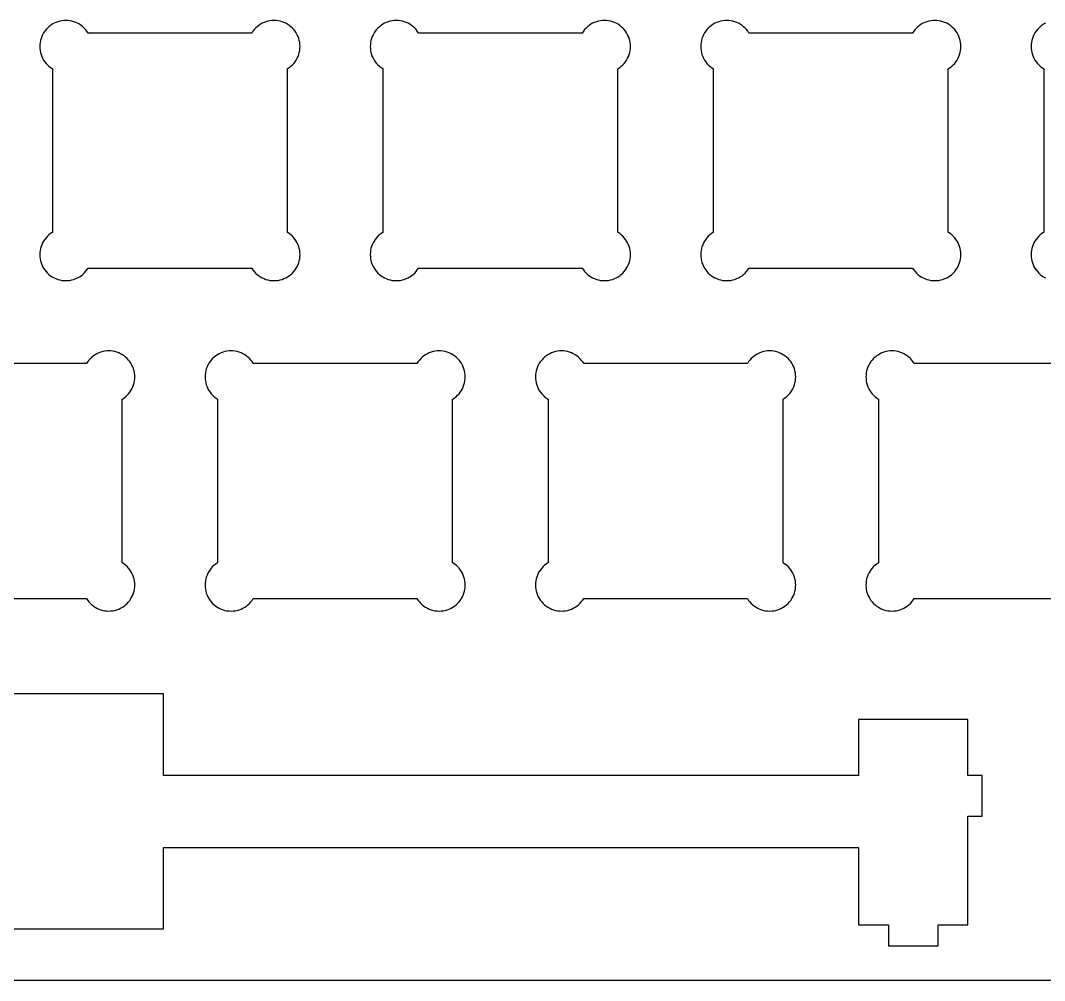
# Model space of a CAD drawing. Extents: x 0 to 305, y 0 to 115.
# Drawn here: x 129.7 to 188.8, y 0.2 to 55.6 of the extents above; entities that cross this region are included whole.
import ezdxf

# ---------------------------------------------------------------- set-up
doc = ezdxf.new("R2010")
doc.units = 0
doc.layers.get('0').update_dxf_attribs({"linetype": 'CONTINUOUS'})

msp = doc.modelspace()

# ---------------------------------------------------------------- linework, layer by layer
at = {"color": 0}
for p, q in [((131.892, 55.5142), (131.782, 55.4743)), ((132.006, 55.5459), (131.892, 55.5142)), ((132.121, 55.5681), (132.006, 55.5459)), ((132.238, 55.5833), (132.121, 55.5681)), ((132.357, 55.5872), (132.238, 55.5833)), ((132.474, 55.5833), (132.357, 55.5872)), ((132.591, 55.5681), (132.474, 55.5833)), ((132.707, 55.5459), (132.591, 55.5681)), ((132.819, 55.5142), (132.707, 55.5459)), ((132.93, 55.4743), (132.819, 55.5142)), ((143.892, 55.5142), (143.782, 55.4743)), ((144.006, 55.5459), (143.892, 55.5142)), ((144.121, 55.5681), (144.006, 55.5459)), ((144.238, 55.5833), (144.121, 55.5681)), ((144.356, 55.5872), (144.238, 55.5833)), ((144.473, 55.5833), (144.356, 55.5872)), ((144.591, 55.5681), (144.473, 55.5833)), ((144.706, 55.5459), (144.591, 55.5681)), ((144.82, 55.5142), (144.706, 55.5459)), ((144.93, 55.4743), (144.82, 55.5142)), ((150.942, 55.5142), (150.832, 55.4743)), ((151.056, 55.5459), (150.942, 55.5142)), ((151.171, 55.5681), (151.056, 55.5459)), ((151.288, 55.5833), (151.171, 55.5681)), ((151.407, 55.5872), (151.288, 55.5833)), ((151.524, 55.5833), (151.407, 55.5872)), ((151.641, 55.5681), (151.524, 55.5833)), ((151.757, 55.5459), (151.641, 55.5681)), ((151.869, 55.5142), (151.757, 55.5459)), ((151.98, 55.4743), (151.869, 55.5142)), ((162.942, 55.5142), (162.832, 55.4743)), ((163.056, 55.5459), (162.942, 55.5142)), ((163.171, 55.5681), (163.056, 55.5459)), ((163.288, 55.5833), (163.171, 55.5681)), ((163.406, 55.5872), (163.288, 55.5833)), ((163.523, 55.5833), (163.406, 55.5872)), ((163.641, 55.5681), (163.523, 55.5833)), ((163.756, 55.5459), (163.641, 55.5681)), ((163.87, 55.5142), (163.756, 55.5459)), ((163.98, 55.4743), (163.87, 55.5142)), ((169.992, 55.5142), (169.882, 55.4743)), ((170.106, 55.5459), (169.992, 55.5142)), ((170.221, 55.5681), (170.106, 55.5459)), ((170.338, 55.5833), (170.221, 55.5681)), ((170.457, 55.5872), (170.338, 55.5833)), ((170.574, 55.5833), (170.457, 55.5872)), ((170.691, 55.5681), (170.574, 55.5833)), ((170.807, 55.5459), (170.691, 55.5681)), ((170.919, 55.5142), (170.807, 55.5459)), ((171.03, 55.4743), (170.919, 55.5142)), ((181.992, 55.5142), (181.882, 55.4743)), ((182.106, 55.5459), (181.992, 55.5142)), ((182.221, 55.5681), (182.106, 55.5459)), ((182.338, 55.5833), (182.221, 55.5681)), ((182.456, 55.5872), (182.338, 55.5833)), ((182.573, 55.5833), (182.456, 55.5872)), ((182.691, 55.5681), (182.573, 55.5833)), ((182.806, 55.5459), (182.691, 55.5681)), ((182.92, 55.5142), (182.806, 55.5459)), ((183.03, 55.4743), (182.92, 55.5142)), ((131.142, 54.9684), (131.076, 54.8707)), ((131.215, 55.0623), (131.142, 54.9684)), ((131.295, 55.1476), (131.215, 55.0623)), ((131.382, 55.2277), (131.295, 55.1476)), ((131.475, 55.3007), (131.382, 55.2277)), ((131.572, 55.3667), (131.475, 55.3007)), ((131.674, 55.4232), (131.572, 55.3667)), ((131.782, 55.4743), (131.674, 55.4232)), ((133.037, 55.4232), (132.93, 55.4743)), ((133.14, 55.3667), (133.037, 55.4232)), ((133.239, 55.3007), (133.14, 55.3667)), ((133.329, 55.2277), (133.239, 55.3007)), ((133.417, 55.1476), (133.329, 55.2277)), ((133.497, 55.0623), (133.417, 55.1476)), ((133.569, 54.9684), (133.497, 55.0623)), ((133.639, 54.864), (133.569, 54.9684)), ((143.142, 54.9684), (143.072, 54.864)), ((143.215, 55.0623), (143.142, 54.9684)), ((143.295, 55.1476), (143.215, 55.0623)), ((143.382, 55.2277), (143.295, 55.1476)), ((143.474, 55.3007), (143.382, 55.2277)), ((143.572, 55.3667), (143.474, 55.3007)), ((143.674, 55.4232), (143.572, 55.3667)), ((143.782, 55.4743), (143.674, 55.4232)), ((145.037, 55.4232), (144.93, 55.4743)), ((145.141, 55.3667), (145.037, 55.4232)), ((145.238, 55.3007), (145.141, 55.3667)), ((145.329, 55.2277), (145.238, 55.3007)), ((145.417, 55.1476), (145.329, 55.2277)), ((145.498, 55.0623), (145.417, 55.1476)), ((145.569, 54.9684), (145.498, 55.0623)), ((145.635, 54.8707), (145.569, 54.9684)), ((150.192, 54.9684), (150.126, 54.8707)), ((150.265, 55.0623), (150.192, 54.9684)), ((150.345, 55.1476), (150.265, 55.0623)), ((150.432, 55.2277), (150.345, 55.1476)), ((150.525, 55.3007), (150.432, 55.2277)), ((150.622, 55.3667), (150.525, 55.3007)), ((150.724, 55.4232), (150.622, 55.3667)), ((150.832, 55.4743), (150.724, 55.4232)), ((152.087, 55.4232), (151.98, 55.4743)), ((152.19, 55.3667), (152.087, 55.4232)), ((152.289, 55.3007), (152.19, 55.3667)), ((152.379, 55.2277), (152.289, 55.3007)), ((152.467, 55.1476), (152.379, 55.2277)), ((152.547, 55.0623), (152.467, 55.1476)), ((152.619, 54.9684), (152.547, 55.0623)), ((152.689, 54.864), (152.619, 54.9684)), ((162.192, 54.9684), (162.122, 54.864)), ((162.265, 55.0623), (162.192, 54.9684)), ((162.345, 55.1476), (162.265, 55.0623)), ((162.432, 55.2277), (162.345, 55.1476)), ((162.524, 55.3007), (162.432, 55.2277)), ((162.622, 55.3667), (162.524, 55.3007)), ((162.724, 55.4232), (162.622, 55.3667)), ((162.832, 55.4743), (162.724, 55.4232)), ((164.087, 55.4232), (163.98, 55.4743)), ((164.191, 55.3667), (164.087, 55.4232)), ((164.288, 55.3007), (164.191, 55.3667)), ((164.379, 55.2277), (164.288, 55.3007)), ((164.467, 55.1476), (164.379, 55.2277)), ((164.548, 55.0623), (164.467, 55.1476)), ((164.619, 54.9684), (164.548, 55.0623)), ((164.685, 54.8707), (164.619, 54.9684)), ((169.242, 54.9684), (169.176, 54.8707)), ((169.315, 55.0623), (169.242, 54.9684)), ((169.395, 55.1476), (169.315, 55.0623)), ((169.482, 55.2277), (169.395, 55.1476)), ((169.575, 55.3007), (169.482, 55.2277)), ((169.672, 55.3667), (169.575, 55.3007)), ((169.774, 55.4232), (169.672, 55.3667)), ((169.882, 55.4743), (169.774, 55.4232)), ((171.137, 55.4232), (171.03, 55.4743)), ((171.24, 55.3667), (171.137, 55.4232)), ((171.339, 55.3007), (171.24, 55.3667)), ((171.429, 55.2277), (171.339, 55.3007)), ((171.517, 55.1476), (171.429, 55.2277)), ((171.597, 55.0623), (171.517, 55.1476)), ((171.669, 54.9684), (171.597, 55.0623)), ((171.739, 54.864), (171.669, 54.9684)), ((181.242, 54.9684), (181.172, 54.864)), ((181.315, 55.0623), (181.242, 54.9684)), ((181.395, 55.1476), (181.315, 55.0623)), ((181.482, 55.2277), (181.395, 55.1476)), ((181.574, 55.3007), (181.482, 55.2277)), ((181.672, 55.3667), (181.574, 55.3007)), ((181.774, 55.4232), (181.672, 55.3667)), ((181.882, 55.4743), (181.774, 55.4232)), ((183.137, 55.4232), (183.03, 55.4743)), ((183.241, 55.3667), (183.137, 55.4232)), ((183.338, 55.3007), (183.241, 55.3667)), ((183.429, 55.2277), (183.338, 55.3007)), ((183.517, 55.1476), (183.429, 55.2277)), ((183.598, 55.0623), (183.517, 55.1476)), ((183.669, 54.9684), (183.598, 55.0623)), ((183.735, 54.8707), (183.669, 54.9684)), ((188.292, 54.9684), (188.226, 54.8707)), ((188.365, 55.0623), (188.292, 54.9684)), ((188.445, 55.1476), (188.365, 55.0623)), ((188.532, 55.2277), (188.445, 55.1476)), ((188.625, 55.3007), (188.532, 55.2277)), ((188.722, 55.3667), (188.625, 55.3007)), ((188.824, 55.4232), (188.722, 55.3667)), ((130.874, 54.3221), (130.861, 54.205)), ((130.897, 54.4382), (130.874, 54.3221)), ((130.929, 54.5511), (130.897, 54.4382)), ((130.97, 54.6612), (130.929, 54.5511)), ((131.018, 54.7688), (130.97, 54.6612)), ((131.076, 54.8707), (131.018, 54.7688)), ((143.072, 54.864), (133.639, 54.864)), ((145.692, 54.7688), (145.635, 54.8707)), ((145.741, 54.6612), (145.692, 54.7688)), ((145.783, 54.5511), (145.741, 54.6612)), ((145.814, 54.4382), (145.783, 54.5511)), ((145.837, 54.3221), (145.814, 54.4382)), ((145.852, 54.205), (145.837, 54.3221)), ((149.924, 54.3221), (149.911, 54.205)), ((149.947, 54.4382), (149.924, 54.3221)), ((149.979, 54.5511), (149.947, 54.4382)), ((150.02, 54.6612), (149.979, 54.5511)), ((150.068, 54.7688), (150.02, 54.6612)), ((150.126, 54.8707), (150.068, 54.7688)), ((162.122, 54.864), (152.689, 54.864)), ((164.742, 54.7688), (164.685, 54.8707)), ((164.791, 54.6612), (164.742, 54.7688)), ((164.833, 54.5511), (164.791, 54.6612)), ((164.864, 54.4382), (164.833, 54.5511)), ((164.887, 54.3221), (164.864, 54.4382)), ((164.902, 54.205), (164.887, 54.3221)), ((168.974, 54.3221), (168.961, 54.205)), ((168.997, 54.4382), (168.974, 54.3221)), ((169.029, 54.5511), (168.997, 54.4382)), ((169.07, 54.6612), (169.029, 54.5511)), ((169.118, 54.7688), (169.07, 54.6612)), ((169.176, 54.8707), (169.118, 54.7688)), ((181.172, 54.864), (171.739, 54.864)), ((183.792, 54.7688), (183.735, 54.8707)), ((183.841, 54.6612), (183.792, 54.7688)), ((183.883, 54.5511), (183.841, 54.6612)), ((183.914, 54.4382), (183.883, 54.5511)), ((183.937, 54.3221), (183.914, 54.4382)), ((183.952, 54.205), (183.937, 54.3221)), ((188.023, 54.3221), (188.011, 54.205)), ((188.047, 54.4382), (188.023, 54.3221)), ((188.079, 54.5511), (188.047, 54.4382)), ((188.12, 54.6612), (188.079, 54.5511)), ((188.168, 54.7688), (188.12, 54.6612)), ((188.226, 54.8707), (188.168, 54.7688)), ((130.861, 54.205), (130.856, 54.0879)), ((130.856, 54.0879), (130.861, 53.9694)), ((130.861, 53.9694), (130.874, 53.8522)), ((130.874, 53.8522), (130.897, 53.7365)), ((130.897, 53.7365), (130.929, 53.6236)), ((145.783, 53.6236), (145.814, 53.7365)), ((145.814, 53.7365), (145.837, 53.8522)), ((145.837, 53.8522), (145.852, 53.9694)), ((145.856, 54.0879), (145.852, 54.205)), ((145.852, 53.9694), (145.856, 54.0879)), ((149.911, 54.205), (149.906, 54.0879)), ((149.906, 54.0879), (149.911, 53.9694)), ((149.911, 53.9694), (149.924, 53.8522)), ((149.924, 53.8522), (149.947, 53.7365)), ((149.947, 53.7365), (149.979, 53.6236)), ((164.833, 53.6236), (164.864, 53.7365)), ((164.864, 53.7365), (164.887, 53.8522)), ((164.887, 53.8522), (164.902, 53.9694)), ((164.906, 54.0879), (164.902, 54.205)), ((164.902, 53.9694), (164.906, 54.0879)), ((168.961, 54.205), (168.956, 54.0879)), ((168.956, 54.0879), (168.961, 53.9694)), ((168.961, 53.9694), (168.974, 53.8522)), ((168.974, 53.8522), (168.997, 53.7365)), ((168.997, 53.7365), (169.029, 53.6236)), ((183.883, 53.6236), (183.914, 53.7365)), ((183.914, 53.7365), (183.937, 53.8522)), ((183.937, 53.8522), (183.952, 53.9694)), ((183.956, 54.0879), (183.952, 54.205)), ((183.952, 53.9694), (183.956, 54.0879)), ((188.011, 54.205), (188.006, 54.0879)), ((188.006, 54.0879), (188.011, 53.9694)), ((188.011, 53.9694), (188.023, 53.8522)), ((188.023, 53.8522), (188.047, 53.7365)), ((188.047, 53.7365), (188.079, 53.6236)), ((130.929, 53.6236), (130.97, 53.5132)), ((130.97, 53.5132), (131.018, 53.4074)), ((131.018, 53.4074), (131.076, 53.304)), ((131.076, 53.304), (131.142, 53.2059)), ((131.142, 53.2059), (131.215, 53.1125)), ((145.498, 53.1125), (145.569, 53.2059)), ((145.569, 53.2059), (145.635, 53.304)), ((145.635, 53.304), (145.692, 53.4074)), ((145.692, 53.4074), (145.741, 53.5132)), ((145.741, 53.5132), (145.783, 53.6236)), ((149.979, 53.6236), (150.02, 53.5132)), ((150.02, 53.5132), (150.068, 53.4074)), ((150.068, 53.4074), (150.126, 53.304)), ((150.126, 53.304), (150.192, 53.2059)), ((150.192, 53.2059), (150.265, 53.1125)), ((164.548, 53.1125), (164.619, 53.2059)), ((164.619, 53.2059), (164.685, 53.304)), ((164.685, 53.304), (164.742, 53.4074)), ((164.742, 53.4074), (164.791, 53.5132)), ((164.791, 53.5132), (164.833, 53.6236)), ((169.029, 53.6236), (169.07, 53.5132)), ((169.07, 53.5132), (169.118, 53.4074)), ((169.118, 53.4074), (169.176, 53.304)), ((169.176, 53.304), (169.242, 53.2059)), ((169.242, 53.2059), (169.315, 53.1125)), ((183.598, 53.1125), (183.669, 53.2059)), ((183.669, 53.2059), (183.735, 53.304)), ((183.735, 53.304), (183.792, 53.4074)), ((183.792, 53.4074), (183.841, 53.5132)), ((183.841, 53.5132), (183.883, 53.6236)), ((188.079, 53.6236), (188.12, 53.5132)), ((188.12, 53.5132), (188.168, 53.4074)), ((188.168, 53.4074), (188.226, 53.304)), ((188.226, 53.304), (188.292, 53.2059)), ((188.292, 53.2059), (188.365, 53.1125)), ((131.215, 53.1125), (131.295, 53.0271)), ((131.295, 53.0271), (131.382, 52.947)), ((131.382, 52.947), (131.475, 52.874)), ((131.475, 52.874), (131.572, 52.8091)), ((131.572, 52.8091), (131.58, 52.8038)), ((131.58, 52.8038), (131.58, 43.3709)), ((145.131, 52.8038), (145.141, 52.8091)), ((145.131, 43.3709), (145.131, 52.8038)), ((145.141, 52.8091), (145.238, 52.874)), ((145.238, 52.874), (145.329, 52.947)), ((145.329, 52.947), (145.417, 53.0271)), ((145.417, 53.0271), (145.498, 53.1125)), ((150.265, 53.1125), (150.345, 53.0271)), ((150.345, 53.0271), (150.432, 52.947)), ((150.432, 52.947), (150.525, 52.874)), ((150.525, 52.874), (150.622, 52.8091)), ((150.622, 52.8091), (150.63, 52.8038)), ((150.63, 52.8038), (150.63, 43.3709)), ((164.181, 52.8038), (164.191, 52.8091)), ((164.181, 43.3709), (164.181, 52.8038)), ((164.191, 52.8091), (164.288, 52.874)), ((164.288, 52.874), (164.379, 52.947)), ((164.379, 52.947), (164.467, 53.0271)), ((164.467, 53.0271), (164.548, 53.1125)), ((169.315, 53.1125), (169.395, 53.0271)), ((169.395, 53.0271), (169.482, 52.947)), ((169.482, 52.947), (169.575, 52.874)), ((169.575, 52.874), (169.672, 52.8091)), ((169.672, 52.8091), (169.68, 52.8038)), ((169.68, 52.8038), (169.68, 43.3709)), ((183.231, 52.8038), (183.241, 52.8091)), ((183.231, 43.3709), (183.231, 52.8038)), ((183.241, 52.8091), (183.338, 52.874)), ((183.338, 52.874), (183.429, 52.947)), ((183.429, 52.947), (183.517, 53.0271)), ((183.517, 53.0271), (183.598, 53.1125)), ((188.365, 53.1125), (188.445, 53.0271)), ((188.445, 53.0271), (188.532, 52.947)), ((188.532, 52.947), (188.625, 52.874)), ((188.625, 52.874), (188.722, 52.8091)), ((188.722, 52.8091), (188.73, 52.8038)), ((188.73, 52.8038), (188.73, 43.3709)), ((131.295, 43.1479), (131.215, 43.0622)), ((131.382, 43.2276), (131.295, 43.1479)), ((131.475, 43.3006), (131.382, 43.2276)), ((131.572, 43.367), (131.475, 43.3006)), ((131.58, 43.3709), (131.572, 43.367)), ((145.141, 43.367), (145.131, 43.3709)), ((145.238, 43.3006), (145.141, 43.367)), ((145.329, 43.2276), (145.238, 43.3006)), ((145.417, 43.1479), (145.329, 43.2276)), ((145.498, 43.0622), (145.417, 43.1479)), ((150.345, 43.1479), (150.265, 43.0622)), ((150.432, 43.2276), (150.345, 43.1479)), ((150.525, 43.3006), (150.432, 43.2276)), ((150.622, 43.367), (150.525, 43.3006)), ((150.63, 43.3709), (150.622, 43.367)), ((164.191, 43.367), (164.181, 43.3709)), ((164.288, 43.3006), (164.191, 43.367)), ((164.379, 43.2276), (164.288, 43.3006)), ((164.467, 43.1479), (164.379, 43.2276)), ((164.548, 43.0622), (164.467, 43.1479)), ((169.395, 43.1479), (169.315, 43.0622)), ((169.482, 43.2276), (169.395, 43.1479)), ((169.575, 43.3006), (169.482, 43.2276)), ((169.672, 43.367), (169.575, 43.3006)), ((169.68, 43.3709), (169.672, 43.367)), ((183.241, 43.367), (183.231, 43.3709)), ((183.338, 43.3006), (183.241, 43.367)), ((183.429, 43.2276), (183.338, 43.3006)), ((183.517, 43.1479), (183.429, 43.2276)), ((183.598, 43.0622), (183.517, 43.1479)), ((188.445, 43.1479), (188.365, 43.0622)), ((188.532, 43.2276), (188.445, 43.1479)), ((188.625, 43.3006), (188.532, 43.2276)), ((188.722, 43.367), (188.625, 43.3006)), ((188.73, 43.3709), (188.722, 43.367)), ((130.929, 42.551), (130.897, 42.4381)), ((130.97, 42.6614), (130.929, 42.551)), ((131.018, 42.7687), (130.97, 42.6614)), ((131.076, 42.8706), (131.018, 42.7687)), ((131.142, 42.9687), (131.076, 42.8706)), ((131.215, 43.0622), (131.142, 42.9687)), ((145.569, 42.9687), (145.498, 43.0622)), ((145.635, 42.8706), (145.569, 42.9687)), ((145.692, 42.7687), (145.635, 42.8706)), ((145.741, 42.6614), (145.692, 42.7687)), ((145.783, 42.551), (145.741, 42.6614)), ((145.814, 42.4381), (145.783, 42.551)), ((149.979, 42.551), (149.947, 42.4381)), ((150.02, 42.6614), (149.979, 42.551)), ((150.068, 42.7687), (150.02, 42.6614)), ((150.126, 42.8706), (150.068, 42.7687)), ((150.192, 42.9687), (150.126, 42.8706)), ((150.265, 43.0622), (150.192, 42.9687)), ((164.619, 42.9687), (164.548, 43.0622)), ((164.685, 42.8706), (164.619, 42.9687)), ((164.742, 42.7687), (164.685, 42.8706)), ((164.791, 42.6614), (164.742, 42.7687)), ((164.833, 42.551), (164.791, 42.6614)), ((164.864, 42.4381), (164.833, 42.551)), ((169.029, 42.551), (168.997, 42.4381)), ((169.07, 42.6614), (169.029, 42.551)), ((169.118, 42.7687), (169.07, 42.6614)), ((169.176, 42.8706), (169.118, 42.7687)), ((169.242, 42.9687), (169.176, 42.8706)), ((169.315, 43.0622), (169.242, 42.9687)), ((183.669, 42.9687), (183.598, 43.0622)), ((183.735, 42.8706), (183.669, 42.9687)), ((183.792, 42.7687), (183.735, 42.8706)), ((183.841, 42.6614), (183.792, 42.7687)), ((183.883, 42.551), (183.841, 42.6614)), ((183.914, 42.4381), (183.883, 42.551)), ((188.079, 42.551), (188.047, 42.4381)), ((188.12, 42.6614), (188.079, 42.551)), ((188.168, 42.7687), (188.12, 42.6614)), ((188.226, 42.8706), (188.168, 42.7687)), ((188.292, 42.9687), (188.226, 42.8706)), ((188.365, 43.0622), (188.292, 42.9687)), ((130.861, 42.2053), (130.856, 42.0882)), ((130.856, 42.0882), (130.861, 41.9696)), ((130.874, 42.3224), (130.861, 42.2053)), ((130.861, 41.9696), (130.874, 41.8525)), ((130.897, 42.4381), (130.874, 42.3224)), ((145.837, 42.3224), (145.814, 42.4381)), ((145.852, 42.2053), (145.837, 42.3224)), ((145.837, 41.8525), (145.852, 41.9696)), ((145.856, 42.0882), (145.852, 42.2053)), ((145.852, 41.9696), (145.856, 42.0882)), ((149.911, 42.2053), (149.906, 42.0882)), ((149.906, 42.0882), (149.911, 41.9696)), ((149.924, 42.3224), (149.911, 42.2053)), ((149.911, 41.9696), (149.924, 41.8525)), ((149.947, 42.4381), (149.924, 42.3224)), ((164.887, 42.3224), (164.864, 42.4381)), ((164.902, 42.2053), (164.887, 42.3224)), ((164.887, 41.8525), (164.902, 41.9696)), ((164.906, 42.0882), (164.902, 42.2053)), ((164.902, 41.9696), (164.906, 42.0882)), ((168.961, 42.2053), (168.956, 42.0882)), ((168.956, 42.0882), (168.961, 41.9696)), ((168.974, 42.3224), (168.961, 42.2053)), ((168.961, 41.9696), (168.974, 41.8525)), ((168.997, 42.4381), (168.974, 42.3224)), ((183.937, 42.3224), (183.914, 42.4381)), ((183.952, 42.2053), (183.937, 42.3224)), ((183.937, 41.8525), (183.952, 41.9696)), ((183.956, 42.0882), (183.952, 42.2053)), ((183.952, 41.9696), (183.956, 42.0882)), ((188.011, 42.2053), (188.006, 42.0882)), ((188.006, 42.0882), (188.011, 41.9696)), ((188.023, 42.3224), (188.011, 42.2053)), ((188.011, 41.9696), (188.023, 41.8525)), ((188.047, 42.4381), (188.023, 42.3224)), ((130.874, 41.8525), (130.897, 41.7368)), ((130.897, 41.7368), (130.929, 41.6235)), ((130.929, 41.6235), (130.97, 41.5135)), ((130.97, 41.5135), (131.018, 41.4073)), ((131.018, 41.4073), (131.076, 41.3039)), ((145.635, 41.3039), (145.692, 41.4073)), ((145.692, 41.4073), (145.741, 41.5135)), ((145.741, 41.5135), (145.783, 41.6235)), ((145.783, 41.6235), (145.814, 41.7368)), ((145.814, 41.7368), (145.837, 41.8525)), ((149.924, 41.8525), (149.947, 41.7368)), ((149.947, 41.7368), (149.979, 41.6235)), ((149.979, 41.6235), (150.02, 41.5135)), ((150.02, 41.5135), (150.068, 41.4073)), ((150.068, 41.4073), (150.126, 41.3039)), ((164.685, 41.3039), (164.742, 41.4073)), ((164.742, 41.4073), (164.791, 41.5135)), ((164.791, 41.5135), (164.833, 41.6235)), ((164.833, 41.6235), (164.864, 41.7368)), ((164.864, 41.7368), (164.887, 41.8525)), ((168.974, 41.8525), (168.997, 41.7368)), ((168.997, 41.7368), (169.029, 41.6235)), ((169.029, 41.6235), (169.07, 41.5135)), ((169.07, 41.5135), (169.118, 41.4073)), ((169.118, 41.4073), (169.176, 41.3039)), ((183.735, 41.3039), (183.792, 41.4073)), ((183.792, 41.4073), (183.841, 41.5135)), ((183.841, 41.5135), (183.883, 41.6235)), ((183.883, 41.6235), (183.914, 41.7368)), ((183.914, 41.7368), (183.937, 41.8525)), ((188.023, 41.8525), (188.047, 41.7368)), ((188.047, 41.7368), (188.079, 41.6235)), ((188.079, 41.6235), (188.12, 41.5135)), ((188.12, 41.5135), (188.168, 41.4073)), ((188.168, 41.4073), (188.226, 41.3039)), ((131.076, 41.3039), (131.142, 41.2062)), ((131.142, 41.2062), (131.215, 41.1124)), ((131.215, 41.1124), (131.295, 41.027)), ((131.295, 41.027), (131.382, 40.9469)), ((131.382, 40.9469), (131.475, 40.8739)), ((131.475, 40.8739), (131.572, 40.8093)), ((131.572, 40.8093), (131.674, 40.7515)), ((131.674, 40.7515), (131.782, 40.7017)), ((132.93, 40.7017), (133.037, 40.7515)), ((133.037, 40.7515), (133.14, 40.8093)), ((133.14, 40.8093), (133.239, 40.8739)), ((133.239, 40.8739), (133.329, 40.9469)), ((133.329, 40.9469), (133.417, 41.027)), ((133.417, 41.027), (133.497, 41.1124)), ((133.497, 41.1124), (133.569, 41.2062)), ((133.569, 41.2062), (133.635, 41.3039)), ((133.635, 41.3039), (133.639, 41.312)), ((133.639, 41.312), (143.072, 41.312)), ((143.072, 41.312), (143.142, 41.2062)), ((143.142, 41.2062), (143.215, 41.1124)), ((143.215, 41.1124), (143.295, 41.027)), ((143.295, 41.027), (143.382, 40.9469)), ((143.382, 40.9469), (143.474, 40.8739)), ((143.474, 40.8739), (143.572, 40.8093)), ((143.572, 40.8093), (143.674, 40.7515)), ((143.674, 40.7515), (143.782, 40.7017)), ((144.93, 40.7017), (145.037, 40.7515)), ((145.037, 40.7515), (145.141, 40.8093)), ((145.141, 40.8093), (145.238, 40.8739)), ((145.238, 40.8739), (145.329, 40.9469)), ((145.329, 40.9469), (145.417, 41.027)), ((145.417, 41.027), (145.498, 41.1124)), ((145.498, 41.1124), (145.569, 41.2062)), ((145.569, 41.2062), (145.635, 41.3039)), ((150.126, 41.3039), (150.192, 41.2062)), ((150.192, 41.2062), (150.265, 41.1124)), ((150.265, 41.1124), (150.345, 41.027)), ((150.345, 41.027), (150.432, 40.9469)), ((150.432, 40.9469), (150.525, 40.8739)), ((150.525, 40.8739), (150.622, 40.8093)), ((150.622, 40.8093), (150.724, 40.7515)), ((150.724, 40.7515), (150.832, 40.7017)), ((151.98, 40.7017), (152.087, 40.7515)), ((152.087, 40.7515), (152.19, 40.8093)), ((152.19, 40.8093), (152.289, 40.8739)), ((152.289, 40.8739), (152.379, 40.9469)), ((152.379, 40.9469), (152.467, 41.027)), ((152.467, 41.027), (152.547, 41.1124)), ((152.547, 41.1124), (152.619, 41.2062)), ((152.619, 41.2062), (152.685, 41.3039)), ((152.685, 41.3039), (152.689, 41.312)), ((152.689, 41.312), (162.122, 41.312)), ((162.122, 41.312), (162.192, 41.2062)), ((162.192, 41.2062), (162.265, 41.1124)), ((162.265, 41.1124), (162.345, 41.027)), ((162.345, 41.027), (162.432, 40.9469)), ((162.432, 40.9469), (162.524, 40.8739)), ((162.524, 40.8739), (162.622, 40.8093)), ((162.622, 40.8093), (162.724, 40.7515)), ((162.724, 40.7515), (162.832, 40.7017)), ((163.98, 40.7017), (164.087, 40.7515)), ((164.087, 40.7515), (164.191, 40.8093)), ((164.191, 40.8093), (164.288, 40.8739)), ((164.288, 40.8739), (164.379, 40.9469)), ((164.379, 40.9469), (164.467, 41.027)), ((164.467, 41.027), (164.548, 41.1124)), ((164.548, 41.1124), (164.619, 41.2062)), ((164.619, 41.2062), (164.685, 41.3039)), ((169.176, 41.3039), (169.242, 41.2062)), ((169.242, 41.2062), (169.315, 41.1124)), ((169.315, 41.1124), (169.395, 41.027)), ((169.395, 41.027), (169.482, 40.9469)), ((169.482, 40.9469), (169.575, 40.8739)), ((169.575, 40.8739), (169.672, 40.8093)), ((169.672, 40.8093), (169.774, 40.7515)), ((169.774, 40.7515), (169.882, 40.7017)), ((171.03, 40.7017), (171.137, 40.7515)), ((171.137, 40.7515), (171.24, 40.8093)), ((171.24, 40.8093), (171.339, 40.8739)), ((171.339, 40.8739), (171.429, 40.9469)), ((171.429, 40.9469), (171.517, 41.027)), ((171.517, 41.027), (171.597, 41.1124)), ((171.597, 41.1124), (171.669, 41.2062)), ((171.669, 41.2062), (171.735, 41.3039)), ((171.735, 41.3039), (171.739, 41.312)), ((171.739, 41.312), (181.172, 41.312)), ((181.172, 41.312), (181.242, 41.2062)), ((181.242, 41.2062), (181.315, 41.1124)), ((181.315, 41.1124), (181.395, 41.027)), ((181.395, 41.027), (181.482, 40.9469)), ((181.482, 40.9469), (181.574, 40.8739)), ((181.574, 40.8739), (181.672, 40.8093)), ((181.672, 40.8093), (181.774, 40.7515)), ((181.774, 40.7515), (181.882, 40.7017)), ((183.03, 40.7017), (183.137, 40.7515)), ((183.137, 40.7515), (183.241, 40.8093)), ((183.241, 40.8093), (183.338, 40.8739)), ((183.338, 40.8739), (183.429, 40.9469)), ((183.429, 40.9469), (183.517, 41.027)), ((183.517, 41.027), (183.598, 41.1124)), ((183.598, 41.1124), (183.669, 41.2062)), ((183.669, 41.2062), (183.735, 41.3039)), ((188.226, 41.3039), (188.292, 41.2062)), ((188.292, 41.2062), (188.365, 41.1124)), ((188.365, 41.1124), (188.445, 41.027)), ((188.445, 41.027), (188.532, 40.9469)), ((188.532, 40.9469), (188.625, 40.8739)), ((188.625, 40.8739), (188.722, 40.8093)), ((188.722, 40.8093), (188.824, 40.7515)), ((131.782, 40.7017), (131.892, 40.6605)), ((131.892, 40.6605), (132.006, 40.6287)), ((132.006, 40.6287), (132.121, 40.6054)), ((132.121, 40.6054), (132.238, 40.5917)), ((132.238, 40.5917), (132.357, 40.5874)), ((132.357, 40.5874), (132.474, 40.5917)), ((132.474, 40.5917), (132.591, 40.6054)), ((132.591, 40.6054), (132.707, 40.6287)), ((132.707, 40.6287), (132.819, 40.6605)), ((132.819, 40.6605), (132.93, 40.7017)), ((143.782, 40.7017), (143.892, 40.6605)), ((143.892, 40.6605), (144.006, 40.6287)), ((144.006, 40.6287), (144.121, 40.6054)), ((144.121, 40.6054), (144.238, 40.5917)), ((144.238, 40.5917), (144.356, 40.5874)), ((144.356, 40.5874), (144.473, 40.5917)), ((144.473, 40.5917), (144.591, 40.6054)), ((144.591, 40.6054), (144.706, 40.6287)), ((144.706, 40.6287), (144.82, 40.6605)), ((144.82, 40.6605), (144.93, 40.7017)), ((150.832, 40.7017), (150.942, 40.6605)), ((150.942, 40.6605), (151.056, 40.6287)), ((151.056, 40.6287), (151.171, 40.6054)), ((151.171, 40.6054), (151.288, 40.5917)), ((151.288, 40.5917), (151.407, 40.5874)), ((151.407, 40.5874), (151.524, 40.5917)), ((151.524, 40.5917), (151.641, 40.6054)), ((151.641, 40.6054), (151.757, 40.6287)), ((151.757, 40.6287), (151.869, 40.6605)), ((151.869, 40.6605), (151.98, 40.7017)), ((162.832, 40.7017), (162.942, 40.6605)), ((162.942, 40.6605), (163.056, 40.6287)), ((163.056, 40.6287), (163.171, 40.6054)), ((163.171, 40.6054), (163.288, 40.5917)), ((163.288, 40.5917), (163.406, 40.5874)), ((163.406, 40.5874), (163.523, 40.5917)), ((163.523, 40.5917), (163.641, 40.6054)), ((163.641, 40.6054), (163.756, 40.6287)), ((163.756, 40.6287), (163.87, 40.6605)), ((163.87, 40.6605), (163.98, 40.7017)), ((169.882, 40.7017), (169.992, 40.6605)), ((169.992, 40.6605), (170.106, 40.6287)), ((170.106, 40.6287), (170.221, 40.6054)), ((170.221, 40.6054), (170.338, 40.5917)), ((170.338, 40.5917), (170.457, 40.5874)), ((170.457, 40.5874), (170.574, 40.5917)), ((170.574, 40.5917), (170.691, 40.6054)), ((170.691, 40.6054), (170.807, 40.6287)), ((170.807, 40.6287), (170.919, 40.6605)), ((170.919, 40.6605), (171.03, 40.7017)), ((181.882, 40.7017), (181.992, 40.6605)), ((181.992, 40.6605), (182.106, 40.6287)), ((182.106, 40.6287), (182.221, 40.6054)), ((182.221, 40.6054), (182.338, 40.5917)), ((182.338, 40.5917), (182.456, 40.5874)), ((182.456, 40.5874), (182.573, 40.5917)), ((182.573, 40.5917), (182.691, 40.6054)), ((182.691, 40.6054), (182.806, 40.6287)), ((182.806, 40.6287), (182.92, 40.6605)), ((182.92, 40.6605), (183.03, 40.7017)), ((133.69, 36.0123), (133.617, 35.9184)), ((133.77, 36.0976), (133.69, 36.0123)), ((133.857, 36.1777), (133.77, 36.0976)), ((133.949, 36.2507), (133.857, 36.1777)), ((134.047, 36.3167), (133.949, 36.2507)), ((134.149, 36.3732), (134.047, 36.3167)), ((134.257, 36.4229), (134.149, 36.3732)), ((134.367, 36.4642), (134.257, 36.4229)), ((134.481, 36.4959), (134.367, 36.4642)), ((134.596, 36.5181), (134.481, 36.4959)), ((134.713, 36.5333), (134.596, 36.5181)), ((134.831, 36.5372), (134.713, 36.5333)), ((134.948, 36.5333), (134.831, 36.5372)), ((135.066, 36.5181), (134.948, 36.5333)), ((135.181, 36.4959), (135.066, 36.5181)), ((135.295, 36.4642), (135.181, 36.4959)), ((135.405, 36.4229), (135.295, 36.4642)), ((135.512, 36.3732), (135.405, 36.4229)), ((135.616, 36.3167), (135.512, 36.3732)), ((135.713, 36.2507), (135.616, 36.3167)), ((135.804, 36.1777), (135.713, 36.2507)), ((135.892, 36.0976), (135.804, 36.1777)), ((135.973, 36.0123), (135.892, 36.0976)), ((136.044, 35.9184), (135.973, 36.0123)), ((140.74, 36.0123), (140.667, 35.9184)), ((140.82, 36.0976), (140.74, 36.0123)), ((140.907, 36.1777), (140.82, 36.0976)), ((141, 36.2507), (140.907, 36.1777)), ((141.097, 36.3167), (141, 36.2507)), ((141.199, 36.3732), (141.097, 36.3167)), ((141.307, 36.4229), (141.199, 36.3732)), ((141.417, 36.4642), (141.307, 36.4229)), ((141.531, 36.4959), (141.417, 36.4642)), ((141.646, 36.5181), (141.531, 36.4959)), ((141.763, 36.5333), (141.646, 36.5181)), ((141.882, 36.5372), (141.763, 36.5333)), ((141.999, 36.5333), (141.882, 36.5372)), ((142.116, 36.5181), (141.999, 36.5333)), ((142.232, 36.4959), (142.116, 36.5181)), ((142.344, 36.4642), (142.232, 36.4959)), ((142.455, 36.4229), (142.344, 36.4642)), ((142.562, 36.3732), (142.455, 36.4229)), ((142.665, 36.3167), (142.562, 36.3732)), ((142.764, 36.2507), (142.665, 36.3167)), ((142.854, 36.1777), (142.764, 36.2507)), ((142.942, 36.0976), (142.854, 36.1777)), ((143.022, 36.0123), (142.942, 36.0976)), ((143.094, 35.9184), (143.022, 36.0123)), ((152.74, 36.0123), (152.667, 35.9184)), ((152.82, 36.0976), (152.74, 36.0123)), ((152.907, 36.1777), (152.82, 36.0976)), ((152.999, 36.2507), (152.907, 36.1777)), ((153.097, 36.3167), (152.999, 36.2507)), ((153.199, 36.3732), (153.097, 36.3167)), ((153.307, 36.4229), (153.199, 36.3732)), ((153.417, 36.4642), (153.307, 36.4229)), ((153.531, 36.4959), (153.417, 36.4642)), ((153.646, 36.5181), (153.531, 36.4959)), ((153.763, 36.5333), (153.646, 36.5181)), ((153.881, 36.5372), (153.763, 36.5333)), ((153.998, 36.5333), (153.881, 36.5372)), ((154.116, 36.5181), (153.998, 36.5333)), ((154.231, 36.4959), (154.116, 36.5181)), ((154.345, 36.4642), (154.231, 36.4959)), ((154.455, 36.4229), (154.345, 36.4642)), ((154.562, 36.3732), (154.455, 36.4229)), ((154.666, 36.3167), (154.562, 36.3732)), ((154.763, 36.2507), (154.666, 36.3167)), ((154.854, 36.1777), (154.763, 36.2507)), ((154.942, 36.0976), (154.854, 36.1777)), ((155.023, 36.0123), (154.942, 36.0976)), ((155.094, 35.9184), (155.023, 36.0123)), ((159.79, 36.0123), (159.717, 35.9184)), ((159.87, 36.0976), (159.79, 36.0123)), ((159.957, 36.1777), (159.87, 36.0976)), ((160.05, 36.2507), (159.957, 36.1777)), ((160.147, 36.3167), (160.05, 36.2507)), ((160.249, 36.3732), (160.147, 36.3167)), ((160.357, 36.4229), (160.249, 36.3732)), ((160.467, 36.4642), (160.357, 36.4229)), ((160.581, 36.4959), (160.467, 36.4642)), ((160.696, 36.5181), (160.581, 36.4959)), ((160.813, 36.5333), (160.696, 36.5181)), ((160.932, 36.5372), (160.813, 36.5333)), ((161.049, 36.5333), (160.932, 36.5372)), ((161.166, 36.5181), (161.049, 36.5333)), ((161.282, 36.4959), (161.166, 36.5181)), ((161.394, 36.4642), (161.282, 36.4959)), ((161.505, 36.4229), (161.394, 36.4642)), ((161.612, 36.3732), (161.505, 36.4229)), ((161.715, 36.3167), (161.612, 36.3732)), ((161.814, 36.2507), (161.715, 36.3167)), ((161.904, 36.1777), (161.814, 36.2507)), ((161.992, 36.0976), (161.904, 36.1777)), ((162.072, 36.0123), (161.992, 36.0976)), ((162.144, 35.9184), (162.072, 36.0123)), ((171.79, 36.0123), (171.717, 35.9184)), ((171.87, 36.0976), (171.79, 36.0123)), ((171.957, 36.1777), (171.87, 36.0976)), ((172.049, 36.2507), (171.957, 36.1777)), ((172.147, 36.3167), (172.049, 36.2507)), ((172.249, 36.3732), (172.147, 36.3167)), ((172.357, 36.4229), (172.249, 36.3732)), ((172.467, 36.4642), (172.357, 36.4229)), ((172.581, 36.4959), (172.467, 36.4642)), ((172.696, 36.5181), (172.581, 36.4959)), ((172.813, 36.5333), (172.696, 36.5181)), ((172.931, 36.5372), (172.813, 36.5333)), ((173.048, 36.5333), (172.931, 36.5372)), ((173.166, 36.5181), (173.048, 36.5333)), ((173.281, 36.4959), (173.166, 36.5181)), ((173.395, 36.4642), (173.281, 36.4959)), ((173.505, 36.4229), (173.395, 36.4642)), ((173.612, 36.3732), (173.505, 36.4229)), ((173.716, 36.3167), (173.612, 36.3732)), ((173.813, 36.2507), (173.716, 36.3167)), ((173.904, 36.1777), (173.813, 36.2507)), ((173.992, 36.0976), (173.904, 36.1777)), ((174.073, 36.0123), (173.992, 36.0976)), ((174.144, 35.9184), (174.073, 36.0123)), ((178.84, 36.0123), (178.767, 35.9184)), ((178.92, 36.0976), (178.84, 36.0123)), ((179.007, 36.1777), (178.92, 36.0976)), ((179.1, 36.2507), (179.007, 36.1777)), ((179.197, 36.3167), (179.1, 36.2507)), ((179.299, 36.3732), (179.197, 36.3167)), ((179.407, 36.4229), (179.299, 36.3732)), ((179.517, 36.4642), (179.407, 36.4229)), ((179.631, 36.4959), (179.517, 36.4642)), ((179.746, 36.5181), (179.631, 36.4959)), ((179.863, 36.5333), (179.746, 36.5181)), ((179.982, 36.5372), (179.863, 36.5333)), ((180.099, 36.5333), (179.982, 36.5372)), ((180.216, 36.5181), (180.099, 36.5333)), ((180.332, 36.4959), (180.216, 36.5181)), ((180.444, 36.4642), (180.332, 36.4959)), ((180.555, 36.4229), (180.444, 36.4642)), ((180.662, 36.3732), (180.555, 36.4229)), ((180.765, 36.3167), (180.662, 36.3732)), ((180.864, 36.2507), (180.765, 36.3167)), ((180.954, 36.1777), (180.864, 36.2507)), ((181.042, 36.0976), (180.954, 36.1777)), ((181.122, 36.0123), (181.042, 36.0976)), ((181.194, 35.9184), (181.122, 36.0123)), ((133.547, 35.8126), (124.114, 35.8126)), ((133.617, 35.9184), (133.547, 35.8126)), ((136.11, 35.8207), (136.044, 35.9184)), ((136.167, 35.7188), (136.11, 35.8207)), ((136.216, 35.6112), (136.167, 35.7188)), ((136.258, 35.5011), (136.216, 35.6112)), ((136.289, 35.3882), (136.258, 35.5011)), ((140.454, 35.5011), (140.422, 35.3882)), ((140.495, 35.6112), (140.454, 35.5011)), ((140.543, 35.7188), (140.495, 35.6112)), ((140.601, 35.8207), (140.543, 35.7188)), ((140.667, 35.9184), (140.601, 35.8207)), ((143.16, 35.8207), (143.094, 35.9184)), ((143.164, 35.8126), (143.16, 35.8207)), ((152.597, 35.8126), (143.164, 35.8126)), ((152.667, 35.9184), (152.597, 35.8126)), ((155.16, 35.8207), (155.094, 35.9184)), ((155.217, 35.7188), (155.16, 35.8207)), ((155.266, 35.6112), (155.217, 35.7188)), ((155.308, 35.5011), (155.266, 35.6112)), ((155.339, 35.3882), (155.308, 35.5011)), ((159.504, 35.5011), (159.472, 35.3882)), ((159.545, 35.6112), (159.504, 35.5011)), ((159.593, 35.7188), (159.545, 35.6112)), ((159.651, 35.8207), (159.593, 35.7188)), ((159.717, 35.9184), (159.651, 35.8207)), ((162.21, 35.8207), (162.144, 35.9184)), ((162.214, 35.8126), (162.21, 35.8207)), ((171.647, 35.8126), (162.214, 35.8126)), ((171.717, 35.9184), (171.647, 35.8126)), ((174.21, 35.8207), (174.144, 35.9184)), ((174.267, 35.7188), (174.21, 35.8207)), ((174.316, 35.6112), (174.267, 35.7188)), ((174.358, 35.5011), (174.316, 35.6112)), ((174.389, 35.3882), (174.358, 35.5011)), ((178.554, 35.5011), (178.522, 35.3882)), ((178.595, 35.6112), (178.554, 35.5011)), ((178.643, 35.7188), (178.595, 35.6112)), ((178.701, 35.8207), (178.643, 35.7188)), ((178.767, 35.9184), (178.701, 35.8207)), ((181.26, 35.8207), (181.194, 35.9184)), ((181.264, 35.8126), (181.26, 35.8207)), ((190.697, 35.8126), (181.264, 35.8126)), ((136.312, 35.2723), (136.289, 35.3882)), ((136.327, 35.1551), (136.312, 35.2723)), ((136.312, 34.8023), (136.327, 34.9195)), ((136.331, 35.038), (136.327, 35.1551)), ((136.327, 34.9195), (136.331, 35.038)), ((140.386, 35.1551), (140.381, 35.038)), ((140.381, 35.038), (140.386, 34.9195)), ((140.399, 35.2723), (140.386, 35.1551)), ((140.386, 34.9195), (140.399, 34.8023)), ((140.422, 35.3882), (140.399, 35.2723)), ((155.362, 35.2723), (155.339, 35.3882)), ((155.377, 35.1551), (155.362, 35.2723)), ((155.362, 34.8023), (155.377, 34.9195)), ((155.381, 35.038), (155.377, 35.1551)), ((155.377, 34.9195), (155.381, 35.038)), ((159.436, 35.1551), (159.431, 35.038)), ((159.431, 35.038), (159.436, 34.9195)), ((159.449, 35.2723), (159.436, 35.1551)), ((159.436, 34.9195), (159.449, 34.8023)), ((159.472, 35.3882), (159.449, 35.2723)), ((174.412, 35.2723), (174.389, 35.3882)), ((174.427, 35.1551), (174.412, 35.2723)), ((174.412, 34.8023), (174.427, 34.9195)), ((174.431, 35.038), (174.427, 35.1551)), ((174.427, 34.9195), (174.431, 35.038)), ((178.486, 35.1551), (178.481, 35.038)), ((178.481, 35.038), (178.486, 34.9195)), ((178.499, 35.2723), (178.486, 35.1551)), ((178.486, 34.9195), (178.499, 34.8023)), ((178.522, 35.3882), (178.499, 35.2723)), ((136.044, 34.156), (136.11, 34.2539)), ((136.11, 34.2539), (136.167, 34.3572)), ((136.167, 34.3572), (136.216, 34.4634)), ((136.216, 34.4634), (136.258, 34.5736)), ((136.258, 34.5736), (136.289, 34.6866)), ((136.289, 34.6866), (136.312, 34.8023)), ((140.399, 34.8023), (140.422, 34.6866)), ((140.422, 34.6866), (140.454, 34.5736)), ((140.454, 34.5736), (140.495, 34.4634)), ((140.495, 34.4634), (140.543, 34.3572)), ((140.543, 34.3572), (140.601, 34.2539)), ((140.601, 34.2539), (140.667, 34.156)), ((155.094, 34.156), (155.16, 34.2539)), ((155.16, 34.2539), (155.217, 34.3572)), ((155.217, 34.3572), (155.266, 34.4634)), ((155.266, 34.4634), (155.308, 34.5736)), ((155.308, 34.5736), (155.339, 34.6866)), ((155.339, 34.6866), (155.362, 34.8023)), ((159.449, 34.8023), (159.472, 34.6866)), ((159.472, 34.6866), (159.504, 34.5736)), ((159.504, 34.5736), (159.545, 34.4634)), ((159.545, 34.4634), (159.593, 34.3572)), ((159.593, 34.3572), (159.651, 34.2539)), ((159.651, 34.2539), (159.717, 34.156)), ((174.144, 34.156), (174.21, 34.2539)), ((174.21, 34.2539), (174.267, 34.3572)), ((174.267, 34.3572), (174.316, 34.4634)), ((174.316, 34.4634), (174.358, 34.5736)), ((174.358, 34.5736), (174.389, 34.6866)), ((174.389, 34.6866), (174.412, 34.8023)), ((178.499, 34.8023), (178.522, 34.6866)), ((178.522, 34.6866), (178.554, 34.5736)), ((178.554, 34.5736), (178.595, 34.4634)), ((178.595, 34.4634), (178.643, 34.3572)), ((178.643, 34.3572), (178.701, 34.2539)), ((178.701, 34.2539), (178.767, 34.156)), ((135.606, 33.7537), (135.616, 33.7592)), ((135.606, 24.321), (135.606, 33.7537)), ((135.616, 33.7592), (135.713, 33.8239)), ((135.713, 33.8239), (135.804, 33.897)), ((135.804, 33.897), (135.892, 33.9769)), ((135.892, 33.9769), (135.973, 34.0624)), ((135.973, 34.0624), (136.044, 34.156)), ((140.667, 34.156), (140.74, 34.0624)), ((140.74, 34.0624), (140.82, 33.9769)), ((140.82, 33.9769), (140.907, 33.897)), ((140.907, 33.897), (141, 33.8239)), ((141, 33.8239), (141.097, 33.7592)), ((141.097, 33.7592), (141.105, 33.7537)), ((141.105, 33.7537), (141.105, 24.321)), ((154.656, 33.7537), (154.666, 33.7592)), ((154.656, 24.321), (154.656, 33.7537)), ((154.666, 33.7592), (154.763, 33.8239)), ((154.763, 33.8239), (154.854, 33.897)), ((154.854, 33.897), (154.942, 33.9769)), ((154.942, 33.9769), (155.023, 34.0624)), ((155.023, 34.0624), (155.094, 34.156)), ((159.717, 34.156), (159.79, 34.0624)), ((159.79, 34.0624), (159.87, 33.9769)), ((159.87, 33.9769), (159.957, 33.897)), ((159.957, 33.897), (160.05, 33.8239)), ((160.05, 33.8239), (160.147, 33.7592)), ((160.147, 33.7592), (160.155, 33.7537)), ((160.155, 33.7537), (160.155, 24.321)), ((173.706, 33.7537), (173.716, 33.7592)), ((173.706, 24.321), (173.706, 33.7537)), ((173.716, 33.7592), (173.813, 33.8239)), ((173.813, 33.8239), (173.904, 33.897)), ((173.904, 33.897), (173.992, 33.9769)), ((173.992, 33.9769), (174.073, 34.0624)), ((174.073, 34.0624), (174.144, 34.156)), ((178.767, 34.156), (178.84, 34.0624)), ((178.84, 34.0624), (178.92, 33.9769)), ((178.92, 33.9769), (179.007, 33.897)), ((179.007, 33.897), (179.1, 33.8239)), ((179.1, 33.8239), (179.197, 33.7592)), ((179.197, 33.7592), (179.205, 33.7537)), ((179.205, 33.7537), (179.205, 24.321)), ((135.616, 24.3169), (135.606, 24.321)), ((135.713, 24.2507), (135.616, 24.3169)), ((135.804, 24.1777), (135.713, 24.2507)), ((141, 24.2507), (140.907, 24.1777)), ((141.097, 24.3169), (141, 24.2507)), ((141.105, 24.321), (141.097, 24.3169)), ((154.666, 24.3169), (154.656, 24.321)), ((154.763, 24.2507), (154.666, 24.3169)), ((154.854, 24.1777), (154.763, 24.2507)), ((160.05, 24.2507), (159.957, 24.1777)), ((160.147, 24.3169), (160.05, 24.2507)), ((160.155, 24.321), (160.147, 24.3169)), ((173.716, 24.3169), (173.706, 24.321)), ((173.813, 24.2507), (173.716, 24.3169)), ((173.904, 24.1777), (173.813, 24.2507)), ((179.1, 24.2507), (179.007, 24.1777)), ((179.197, 24.3169), (179.1, 24.2507)), ((179.205, 24.321), (179.197, 24.3169)), ((135.892, 24.0978), (135.804, 24.1777)), ((135.973, 24.0123), (135.892, 24.0978)), ((136.044, 23.9186), (135.973, 24.0123)), ((136.11, 23.8208), (136.044, 23.9186)), ((136.167, 23.7188), (136.11, 23.8208)), ((136.216, 23.6113), (136.167, 23.7188)), ((140.543, 23.7188), (140.495, 23.6113)), ((140.601, 23.8208), (140.543, 23.7188)), ((140.667, 23.9186), (140.601, 23.8208)), ((140.74, 24.0123), (140.667, 23.9186)), ((140.82, 24.0978), (140.74, 24.0123)), ((140.907, 24.1777), (140.82, 24.0978)), ((154.942, 24.0978), (154.854, 24.1777)), ((155.023, 24.0123), (154.942, 24.0978)), ((155.094, 23.9186), (155.023, 24.0123)), ((155.16, 23.8208), (155.094, 23.9186)), ((155.217, 23.7188), (155.16, 23.8208)), ((155.266, 23.6113), (155.217, 23.7188)), ((159.593, 23.7188), (159.545, 23.6113)), ((159.651, 23.8208), (159.593, 23.7188)), ((159.717, 23.9186), (159.651, 23.8208)), ((159.79, 24.0123), (159.717, 23.9186)), ((159.87, 24.0978), (159.79, 24.0123)), ((159.957, 24.1777), (159.87, 24.0978)), ((173.992, 24.0978), (173.904, 24.1777)), ((174.073, 24.0123), (173.992, 24.0978)), ((174.144, 23.9186), (174.073, 24.0123)), ((174.21, 23.8208), (174.144, 23.9186)), ((174.267, 23.7188), (174.21, 23.8208)), ((174.316, 23.6113), (174.267, 23.7188)), ((178.643, 23.7188), (178.595, 23.6113)), ((178.701, 23.8208), (178.643, 23.7188)), ((178.767, 23.9186), (178.701, 23.8208)), ((178.84, 24.0123), (178.767, 23.9186)), ((178.92, 24.0978), (178.84, 24.0123)), ((179.007, 24.1777), (178.92, 24.0978)), ((136.258, 23.5011), (136.216, 23.6113)), ((136.289, 23.3881), (136.258, 23.5011)), ((136.312, 23.2723), (136.289, 23.3881)), ((136.327, 23.1552), (136.312, 23.2723)), ((136.331, 23.038), (136.327, 23.1552)), ((136.327, 22.9196), (136.331, 23.038)), ((140.386, 23.1552), (140.381, 23.038)), ((140.381, 23.038), (140.386, 22.9196)), ((140.399, 23.2723), (140.386, 23.1552)), ((140.422, 23.3881), (140.399, 23.2723)), ((140.454, 23.5011), (140.422, 23.3881)), ((140.495, 23.6113), (140.454, 23.5011)), ((155.308, 23.5011), (155.266, 23.6113)), ((155.339, 23.3881), (155.308, 23.5011)), ((155.362, 23.2723), (155.339, 23.3881)), ((155.377, 23.1552), (155.362, 23.2723)), ((155.381, 23.038), (155.377, 23.1552)), ((155.377, 22.9196), (155.381, 23.038)), ((159.436, 23.1552), (159.431, 23.038)), ((159.431, 23.038), (159.436, 22.9196)), ((159.449, 23.2723), (159.436, 23.1552)), ((159.472, 23.3881), (159.449, 23.2723)), ((159.504, 23.5011), (159.472, 23.3881)), ((159.545, 23.6113), (159.504, 23.5011)), ((174.358, 23.5011), (174.316, 23.6113)), ((174.389, 23.3881), (174.358, 23.5011)), ((174.412, 23.2723), (174.389, 23.3881)), ((174.427, 23.1552), (174.412, 23.2723)), ((174.431, 23.038), (174.427, 23.1552)), ((174.427, 22.9196), (174.431, 23.038)), ((178.486, 23.1552), (178.481, 23.038)), ((178.481, 23.038), (178.486, 22.9196)), ((178.499, 23.2723), (178.486, 23.1552)), ((178.522, 23.3881), (178.499, 23.2723)), ((178.554, 23.5011), (178.522, 23.3881)), ((178.595, 23.6113), (178.554, 23.5011)), ((136.167, 22.3573), (136.216, 22.4634)), ((136.216, 22.4634), (136.258, 22.5737)), ((136.258, 22.5737), (136.289, 22.6866)), ((136.289, 22.6866), (136.312, 22.8024)), ((136.312, 22.8024), (136.327, 22.9196)), ((140.386, 22.9196), (140.399, 22.8024)), ((140.399, 22.8024), (140.422, 22.6866)), ((140.422, 22.6866), (140.454, 22.5737)), ((140.454, 22.5737), (140.495, 22.4634)), ((140.495, 22.4634), (140.543, 22.3573)), ((155.217, 22.3573), (155.266, 22.4634)), ((155.266, 22.4634), (155.308, 22.5737)), ((155.308, 22.5737), (155.339, 22.6866)), ((155.339, 22.6866), (155.362, 22.8024)), ((155.362, 22.8024), (155.377, 22.9196)), ((159.436, 22.9196), (159.449, 22.8024)), ((159.449, 22.8024), (159.472, 22.6866)), ((159.472, 22.6866), (159.504, 22.5737)), ((159.504, 22.5737), (159.545, 22.4634)), ((159.545, 22.4634), (159.593, 22.3573)), ((174.267, 22.3573), (174.316, 22.4634)), ((174.316, 22.4634), (174.358, 22.5737)), ((174.358, 22.5737), (174.389, 22.6866)), ((174.389, 22.6866), (174.412, 22.8024)), ((174.412, 22.8024), (174.427, 22.9196)), ((178.486, 22.9196), (178.499, 22.8024)), ((178.499, 22.8024), (178.522, 22.6866)), ((178.522, 22.6866), (178.554, 22.5737)), ((178.554, 22.5737), (178.595, 22.4634)), ((178.595, 22.4634), (178.643, 22.3573)), ((124.114, 22.2622), (133.547, 22.2622)), ((133.547, 22.2622), (133.617, 22.1561)), ((133.617, 22.1561), (133.69, 22.0624)), ((133.69, 22.0624), (133.77, 21.977)), ((133.77, 21.977), (133.857, 21.897)), ((133.857, 21.897), (133.949, 21.824)), ((135.713, 21.824), (135.804, 21.897)), ((135.804, 21.897), (135.892, 21.977)), ((135.892, 21.977), (135.973, 22.0624)), ((135.973, 22.0624), (136.044, 22.1561)), ((136.044, 22.1561), (136.11, 22.2539)), ((136.11, 22.2539), (136.167, 22.3573)), ((140.543, 22.3573), (140.601, 22.2539)), ((140.601, 22.2539), (140.667, 22.1561)), ((140.667, 22.1561), (140.74, 22.0624)), ((140.74, 22.0624), (140.82, 21.977)), ((140.82, 21.977), (140.907, 21.897)), ((140.907, 21.897), (141, 21.824)), ((142.764, 21.824), (142.854, 21.897)), ((142.854, 21.897), (142.942, 21.977)), ((142.942, 21.977), (143.022, 22.0624)), ((143.022, 22.0624), (143.094, 22.1561)), ((143.094, 22.1561), (143.16, 22.2539)), ((143.16, 22.2539), (143.164, 22.2622)), ((143.164, 22.2622), (152.597, 22.2622)), ((152.597, 22.2622), (152.667, 22.1561)), ((152.667, 22.1561), (152.74, 22.0624)), ((152.74, 22.0624), (152.82, 21.977)), ((152.82, 21.977), (152.907, 21.897)), ((152.907, 21.897), (152.999, 21.824)), ((154.763, 21.824), (154.854, 21.897)), ((154.854, 21.897), (154.942, 21.977)), ((154.942, 21.977), (155.023, 22.0624)), ((155.023, 22.0624), (155.094, 22.1561)), ((155.094, 22.1561), (155.16, 22.2539)), ((155.16, 22.2539), (155.217, 22.3573)), ((159.593, 22.3573), (159.651, 22.2539)), ((159.651, 22.2539), (159.717, 22.1561)), ((159.717, 22.1561), (159.79, 22.0624)), ((159.79, 22.0624), (159.87, 21.977)), ((159.87, 21.977), (159.957, 21.897)), ((159.957, 21.897), (160.05, 21.824)), ((161.814, 21.824), (161.904, 21.897)), ((161.904, 21.897), (161.992, 21.977)), ((161.992, 21.977), (162.072, 22.0624)), ((162.072, 22.0624), (162.144, 22.1561)), ((162.144, 22.1561), (162.21, 22.2539)), ((162.21, 22.2539), (162.214, 22.2622)), ((162.214, 22.2622), (171.647, 22.2622)), ((171.647, 22.2622), (171.717, 22.1561)), ((171.717, 22.1561), (171.79, 22.0624)), ((171.79, 22.0624), (171.87, 21.977)), ((171.87, 21.977), (171.957, 21.897)), ((171.957, 21.897), (172.049, 21.824)), ((173.813, 21.824), (173.904, 21.897)), ((173.904, 21.897), (173.992, 21.977)), ((173.992, 21.977), (174.073, 22.0624)), ((174.073, 22.0624), (174.144, 22.1561)), ((174.144, 22.1561), (174.21, 22.2539)), ((174.21, 22.2539), (174.267, 22.3573)), ((178.643, 22.3573), (178.701, 22.2539)), ((178.701, 22.2539), (178.767, 22.1561)), ((178.767, 22.1561), (178.84, 22.0624)), ((178.84, 22.0624), (178.92, 21.977)), ((178.92, 21.977), (179.007, 21.897)), ((179.007, 21.897), (179.1, 21.824)), ((180.864, 21.824), (180.954, 21.897)), ((180.954, 21.897), (181.042, 21.977)), ((181.042, 21.977), (181.122, 22.0624)), ((181.122, 22.0624), (181.194, 22.1561)), ((181.194, 22.1561), (181.26, 22.2539)), ((181.26, 22.2539), (181.264, 22.2622)), ((181.264, 22.2622), (190.697, 22.2622)), ((133.949, 21.824), (134.047, 21.7592)), ((134.047, 21.7592), (134.149, 21.7013)), ((134.149, 21.7013), (134.257, 21.6517)), ((134.257, 21.6517), (134.367, 21.6104)), ((134.367, 21.6104), (134.481, 21.5787)), ((134.481, 21.5787), (134.596, 21.5553)), ((134.596, 21.5553), (134.713, 21.5415)), ((134.713, 21.5415), (134.831, 21.5374)), ((134.831, 21.5374), (134.948, 21.5415)), ((134.948, 21.5415), (135.066, 21.5553)), ((135.066, 21.5553), (135.181, 21.5787)), ((135.181, 21.5787), (135.295, 21.6104)), ((135.295, 21.6104), (135.405, 21.6517)), ((135.405, 21.6517), (135.512, 21.7013)), ((135.512, 21.7013), (135.616, 21.7592)), ((135.616, 21.7592), (135.713, 21.824)), ((141, 21.824), (141.097, 21.7592)), ((141.097, 21.7592), (141.199, 21.7013)), ((141.199, 21.7013), (141.307, 21.6517)), ((141.307, 21.6517), (141.417, 21.6104)), ((141.417, 21.6104), (141.531, 21.5787)), ((141.531, 21.5787), (141.646, 21.5553)), ((141.646, 21.5553), (141.763, 21.5415)), ((141.763, 21.5415), (141.882, 21.5374)), ((141.882, 21.5374), (141.999, 21.5415)), ((141.999, 21.5415), (142.116, 21.5553)), ((142.116, 21.5553), (142.232, 21.5787)), ((142.232, 21.5787), (142.344, 21.6104)), ((142.344, 21.6104), (142.455, 21.6517)), ((142.455, 21.6517), (142.562, 21.7013)), ((142.562, 21.7013), (142.665, 21.7592)), ((142.665, 21.7592), (142.764, 21.824)), ((152.999, 21.824), (153.097, 21.7592)), ((153.097, 21.7592), (153.199, 21.7013)), ((153.199, 21.7013), (153.307, 21.6517)), ((153.307, 21.6517), (153.417, 21.6104)), ((153.417, 21.6104), (153.531, 21.5787)), ((153.531, 21.5787), (153.646, 21.5553)), ((153.646, 21.5553), (153.763, 21.5415)), ((153.763, 21.5415), (153.881, 21.5374)), ((153.881, 21.5374), (153.998, 21.5415)), ((153.998, 21.5415), (154.116, 21.5553)), ((154.116, 21.5553), (154.231, 21.5787)), ((154.231, 21.5787), (154.345, 21.6104)), ((154.345, 21.6104), (154.455, 21.6517)), ((154.455, 21.6517), (154.562, 21.7013)), ((154.562, 21.7013), (154.666, 21.7592)), ((154.666, 21.7592), (154.763, 21.824)), ((160.05, 21.824), (160.147, 21.7592)), ((160.147, 21.7592), (160.249, 21.7013)), ((160.249, 21.7013), (160.357, 21.6517)), ((160.357, 21.6517), (160.467, 21.6104)), ((160.467, 21.6104), (160.581, 21.5787)), ((160.581, 21.5787), (160.696, 21.5553)), ((160.696, 21.5553), (160.813, 21.5415)), ((160.813, 21.5415), (160.932, 21.5374)), ((160.932, 21.5374), (161.049, 21.5415)), ((161.049, 21.5415), (161.166, 21.5553)), ((161.166, 21.5553), (161.282, 21.5787)), ((161.282, 21.5787), (161.394, 21.6104)), ((161.394, 21.6104), (161.505, 21.6517)), ((161.505, 21.6517), (161.612, 21.7013)), ((161.612, 21.7013), (161.715, 21.7592)), ((161.715, 21.7592), (161.814, 21.824)), ((172.049, 21.824), (172.147, 21.7592)), ((172.147, 21.7592), (172.249, 21.7013)), ((172.249, 21.7013), (172.357, 21.6517)), ((172.357, 21.6517), (172.467, 21.6104)), ((172.467, 21.6104), (172.581, 21.5787)), ((172.581, 21.5787), (172.696, 21.5553)), ((172.696, 21.5553), (172.813, 21.5415)), ((172.813, 21.5415), (172.931, 21.5374)), ((172.931, 21.5374), (173.048, 21.5415)), ((173.048, 21.5415), (173.166, 21.5553)), ((173.166, 21.5553), (173.281, 21.5787)), ((173.281, 21.5787), (173.395, 21.6104)), ((173.395, 21.6104), (173.505, 21.6517)), ((173.505, 21.6517), (173.612, 21.7013)), ((173.612, 21.7013), (173.716, 21.7592)), ((173.716, 21.7592), (173.813, 21.824)), ((179.1, 21.824), (179.197, 21.7592)), ((179.197, 21.7592), (179.299, 21.7013)), ((179.299, 21.7013), (179.407, 21.6517)), ((179.407, 21.6517), (179.517, 21.6104)), ((179.517, 21.6104), (179.631, 21.5787)), ((179.631, 21.5787), (179.746, 21.5553)), ((179.746, 21.5553), (179.863, 21.5415)), ((179.863, 21.5415), (179.982, 21.5374)), ((179.982, 21.5374), (180.099, 21.5415)), ((180.099, 21.5415), (180.216, 21.5553)), ((180.216, 21.5553), (180.332, 21.5787)), ((180.332, 21.5787), (180.444, 21.6104)), ((180.444, 21.6104), (180.555, 21.6517)), ((180.555, 21.6517), (180.662, 21.7013)), ((180.662, 21.7013), (180.765, 21.7592)), ((180.765, 21.7592), (180.864, 21.824)), ((137.987, 16.7624), (124.437, 16.7624)), ((137.987, 12.062), (137.987, 16.7624)), ((184.362, 15.2921), (178.062, 15.2921)), ((178.062, 15.2921), (178.062, 12.062)), ((184.362, 12.062), (184.362, 15.2921)), ((178.062, 12.062), (137.987, 12.062)), ((185.186, 12.062), (184.362, 12.062)), ((185.186, 9.71243), (185.186, 12.062)), ((184.362, 3.44234), (184.362, 9.71243)), ((184.362, 9.71243), (185.186, 9.71243)), ((137.987, 3.21221), (137.987, 7.91132)), ((137.987, 7.91132), (178.062, 7.91132)), ((178.062, 7.91132), (178.062, 3.44234)), ((124.437, 3.21221), (137.987, 3.21221)), ((178.062, 3.44234), (179.787, 3.44234)), ((179.787, 3.44234), (179.787, 2.24207)), ((182.637, 2.24207), (182.637, 3.44234)), ((182.637, 3.44234), (184.362, 3.44234)), ((179.787, 2.24207), (182.637, 2.24207)), ((305.268, 0.23702), (0.01929, 0.23702))]:
    msp.add_line(p, q, dxfattribs=at)

doc.saveas('drawing.dxf')
